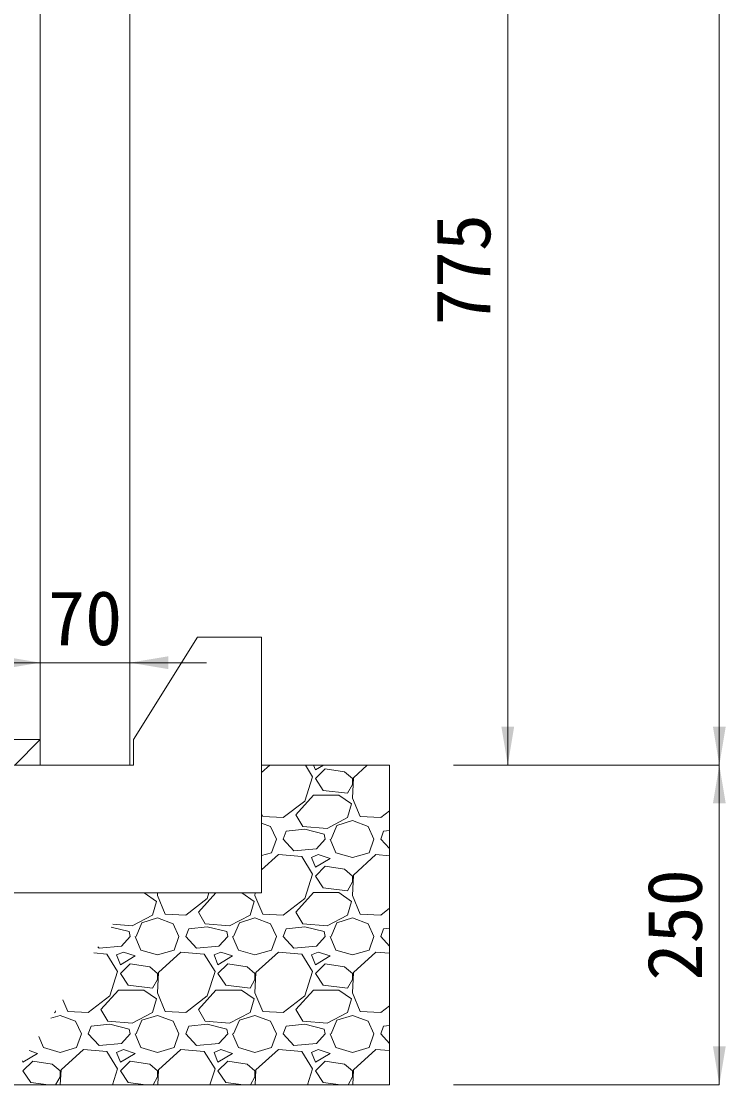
# Model space of a CAD drawing. Units: millimetres at full size. Extents: x 187207 to 255567, y 882048 to 905686.
# Drawn here: x 211155 to 211705, y 889940 to 890772 of the extents above; entities that cross this region are included whole.
import ezdxf
from ezdxf.enums import TextEntityAlignment as Align

# ---------------------------------------------------------------- set-up
doc = ezdxf.new("R2010")
doc.units = ezdxf.units.MM
doc.header["$LTSCALE"] = 20
for name, color, linetype, lineweight in [('パネックス', 2, 'Continuous', 13), ('基礎ブロック', 2, 'Continuous', 13), ('基礎材', 7, 'Continuous', 15), ('寸法線', 7, 'Continuous', 13), ('箱型U字側溝', 2, 'Continuous', 9), ('ﾊｯﾁﾝｸﾞ', 7, 'Continuous', 5)]:
    doc.layers.add(name, color=color, linetype=linetype, lineweight=lineweight)
doc.styles.add('ＭＳ ゴシック', font='')
doc.styles.get('ＭＳ ゴシック').set_extended_font_data('MS Gothic')

# ---------------------------------------------------------------- blocks, each defined once
blk = doc.blocks.new('filled_arrow')
at = {"color": 0, "linetype": 'Continuous', "lineweight": -2}
blk.add_solid([(7.5, 1.25), (0, 0), (7.5, -1.25)], dxfattribs=at)

msp = doc.modelspace()

# ---------------------------------------------------------------- linework, layer by layer
at = {"layer": 'パネックス'}
for p, q in [((211239.37, 891865.37), (211239.37, 890190.37)), ((211169.37, 890190.37), (211169.37, 890965.37)), ((211239.37, 890190.37), (211169.37, 890190.37))]:
    msp.add_line(p, q, dxfattribs=at)
at = {"layer": '基礎ブロック'}
for p, q in [((211242.37, 890210.37), (211292.37, 890290.37)), ((211342.37, 890290.37), (211292.37, 890290.37)), ((211342.37, 890190.37), (211342.37, 890290.37)), ((211242.37, 890190.37), (211242.37, 890210.37)), ((210747.37, 890190.37), (211242.37, 890190.37)), ((211342.37, 890090.37), (211342.37, 890190.37)), ((210647.37, 890090.37), (211342.37, 890090.37))]:
    msp.add_line(p, q, dxfattribs=at)
at = {"layer": '基礎材'}
for p, q in [((211342.37, 890190.37), (211442.37, 890190.37)), ((211442.37, 890190.37), (211442.37, 889940.37)), ((210547.37, 889940.37), (211442.37, 889940.37))]:
    msp.add_line(p, q, dxfattribs=at)
at = {"layer": '寸法線'}
for p, q in [((211700.22, 890190.37), (211700.22, 891865.37)), ((211534.84, 890965.37), (211534.84, 890190.37)), ((211109.37, 890270.48), (211299.37, 890270.48)), ((211169.37, 890215.37), (211169.37, 890270.48)), ((211239.37, 890215.37), (211239.37, 890270.48)), ((211492.37, 890190.37), (211700.22, 890190.37)), ((211492.37, 890190.37), (211534.84, 890190.37)), ((211492.37, 890190.37), (211700.22, 890190.37)), ((211700.22, 890190.37), (211700.22, 889940.37)), ((211492.37, 889940.37), (211700.22, 889940.37))]:
    msp.add_line(p, q, dxfattribs=at)
at = {"layer": '箱型U字側溝'}
msp.add_line((210749.37, 890210.37), (211169.37, 890210.37), dxfattribs=at)
at = {"layer": '箱型U字側溝', "lineweight": 13}
msp.add_lwpolyline([(210809.37, 890765.37), (210836.37, 890830.37), (210834.37, 890870.37), (210798.37, 890890.37), (210794.37, 890965.37), (210752.37, 890965.37), (210749.37, 890962.37), (210749.37, 890210.37), (210769.37, 890190.37), (211149.37, 890190.37), (211169.37, 890210.37), (211169.37, 890962.37), (211166.37, 890965.37), (211124.37, 890965.37), (211120.37, 890890.37), (211084.37, 890870.37), (211082.37, 890830.37), (211109.37, 890765.37), (211091.31, 890318.35)], dxfattribs=at)
at = {"layer": 'ﾊｯﾁﾝｸﾞ'}
for p, q in [((211348.76, 890190.37), (211342.37, 890184.54)), ((211382.17, 890181.29), (211376.62, 890190.37)), ((211382.96, 890190.37), (211384.46, 890186.62)), ((211384.46, 890186.62), (211390.7, 890190.37)), ((211392.08, 890187.39), (211384.46, 890179.77)), ((211407.32, 890185.1), (211392.08, 890187.39)), ((211424.96, 890190.37), (211414.18, 890180.53)), ((211376.08, 890162.24), (211382.17, 890181.29)), ((211384.46, 890179.77), (211390.55, 890170.62)), ((211413.41, 890179.77), (211407.32, 890185.1)), ((211414.18, 890180.53), (211413.41, 890164.53)), ((211413.41, 890175.19), (211413.41, 890179.77)), ((211390.55, 890170.62), (211409.6, 890168.34)), ((211409.6, 890168.34), (211413.41, 890175.19)), ((211359.31, 890149.29), (211376.08, 890162.24)), ((211369.22, 890151.57), (211382.93, 890166.81)), ((211382.93, 890166.81), (211402.75, 890166.81)), ((211402.75, 890166.81), (211412.65, 890159.95)), ((211413.41, 890164.53), (211419.51, 890150.05)), ((211412.65, 890159.95), (211409.6, 890149.29)), ((211435.51, 890149.29), (211442.37, 890154.59)), ((211342.37, 890152.27), (211343.31, 890150.05)), ((211342.37, 890145.07), (211349.41, 890142.43)), ((211343.31, 890150.05), (211359.31, 890149.29)), ((211374.55, 890142.43), (211369.22, 890151.57)), ((211409.6, 890149.29), (211393.6, 890140.9)), ((211401.22, 890143.19), (211413.41, 890147)), ((211413.41, 890147), (211425.61, 890142.43)), ((211419.51, 890150.05), (211435.51, 890149.29)), ((211349.41, 890142.43), (211353.98, 890132.52)), ((211359.31, 890132.52), (211361.6, 890138.62)), ((211376.08, 890140.14), (211361.6, 890138.62)), ((211393.6, 890140.9), (211374.55, 890142.43)), ((211391.32, 890136.33), (211376.08, 890140.14)), ((211392.08, 890132.52), (211391.32, 890136.33)), ((211396.65, 890132.52), (211401.22, 890143.19)), ((211425.61, 890142.43), (211430.18, 890132.52)), ((211435.51, 890132.52), (211437.8, 890138.62)), ((211442.37, 890139.1), (211437.8, 890138.62)), ((211350.17, 890121.85), (211353.98, 890132.52)), ((211367.69, 890123.38), (211359.31, 890132.52)), ((211392.08, 890132.52), (211385.22, 890124.9)), ((211395.89, 890132.52), (211400.46, 890121.85)), ((211426.37, 890121.85), (211430.18, 890132.52)), ((211442.37, 890125.04), (211435.51, 890132.52)), ((211342.37, 890119.56), (211350.17, 890121.85)), ((211355.5, 890120.33), (211342.37, 890108.34)), ((211373.79, 890118.81), (211355.5, 890120.33)), ((211385.22, 890124.9), (211367.69, 890123.38)), ((211386.74, 890120.33), (211381.41, 890118.04)), ((211395.89, 890117.28), (211386.74, 890120.33)), ((211400.46, 890121.85), (211413.41, 890118.04)), ((211413.41, 890118.04), (211426.37, 890121.85)), ((211431.7, 890120.33), (211414.18, 890104.33)), ((211442.37, 890119.44), (211431.7, 890120.33)), ((211382.17, 890105.09), (211373.79, 890118.81)), ((211381.41, 890118.04), (211384.46, 890110.42)), ((211384.46, 890110.42), (211395.89, 890117.28)), ((211392.08, 890111.19), (211384.46, 890103.57)), ((211407.32, 890108.9), (211392.08, 890111.19)), ((211376.08, 890086.04), (211382.17, 890105.09)), ((211384.46, 890103.57), (211390.55, 890094.42)), ((211413.41, 890103.57), (211407.32, 890108.9)), ((211414.18, 890104.33), (211413.41, 890088.33)), ((211413.41, 890098.99), (211413.41, 890103.57)), ((211390.55, 890094.42), (211409.6, 890092.14)), ((211409.6, 890092.14), (211413.41, 890098.99)), ((211250.7, 890090.37), (211260.25, 890083.75)), ((211261.11, 890090.37), (211261.01, 890088.33)), ((211261.01, 890088.33), (211267.11, 890073.85)), ((211283.11, 890073.09), (211299.88, 890086.04)), ((211293.02, 890075.37), (211306.52, 890090.37)), ((211299.88, 890086.04), (211301.26, 890090.37)), ((211326.9, 890090.37), (211336.45, 890083.75)), ((211337.31, 890090.37), (211337.21, 890088.33)), ((211337.21, 890088.33), (211343.31, 890073.85)), ((211359.31, 890073.09), (211376.08, 890086.04)), ((211369.22, 890075.37), (211382.93, 890090.61)), ((211382.93, 890090.61), (211402.75, 890090.61)), ((211402.75, 890090.61), (211412.65, 890083.75)), ((211413.41, 890088.33), (211419.51, 890073.85)), ((211260.25, 890083.75), (211257.2, 890073.09)), ((211336.45, 890083.75), (211333.4, 890073.09)), ((211412.65, 890083.75), (211409.6, 890073.09)), ((211435.51, 890073.09), (211442.37, 890078.39)), ((211257.2, 890073.09), (211241.2, 890064.7)), ((211248.82, 890066.99), (211261.01, 890070.8)), ((211261.01, 890070.8), (211273.21, 890066.23)), ((211267.11, 890073.85), (211283.11, 890073.09)), ((211298.35, 890066.23), (211293.02, 890075.37)), ((211333.4, 890073.09), (211317.4, 890064.7)), ((211325.02, 890066.99), (211337.21, 890070.8)), ((211337.21, 890070.8), (211349.41, 890066.23)), ((211343.31, 890073.85), (211359.31, 890073.09)), ((211374.55, 890066.23), (211369.22, 890075.37)), ((211409.6, 890073.09), (211393.6, 890064.7)), ((211401.22, 890066.99), (211413.41, 890070.8)), ((211413.41, 890070.8), (211425.61, 890066.23)), ((211419.51, 890073.85), (211435.51, 890073.09)), ((211238.92, 890060.13), (211224.72, 890063.68)), ((211241.2, 890064.7), (211226.19, 890065.91)), ((211244.25, 890056.32), (211248.82, 890066.99)), ((211273.21, 890066.23), (211277.78, 890056.32)), ((211283.11, 890056.32), (211285.4, 890062.42)), ((211299.88, 890063.94), (211285.4, 890062.42)), ((211317.4, 890064.7), (211298.35, 890066.23)), ((211315.12, 890060.13), (211299.88, 890063.94)), ((211320.45, 890056.32), (211325.02, 890066.99)), ((211349.41, 890066.23), (211353.98, 890056.32)), ((211359.31, 890056.32), (211361.6, 890062.42)), ((211376.08, 890063.94), (211361.6, 890062.42)), ((211393.6, 890064.7), (211374.55, 890066.23)), ((211391.32, 890060.13), (211376.08, 890063.94)), ((211396.65, 890056.32), (211401.22, 890066.99)), ((211425.61, 890066.23), (211430.18, 890056.32)), ((211435.51, 890056.32), (211437.8, 890062.42)), ((211442.37, 890062.9), (211437.8, 890062.42)), ((211239.68, 890056.32), (211232.82, 890048.7)), ((211239.68, 890056.32), (211238.92, 890060.13)), ((211243.49, 890056.32), (211248.06, 890045.65)), ((211273.97, 890045.65), (211277.78, 890056.32)), ((211291.49, 890047.18), (211283.11, 890056.32)), ((211315.88, 890056.32), (211309.02, 890048.7)), ((211315.88, 890056.32), (211315.12, 890060.13)), ((211319.69, 890056.32), (211324.26, 890045.65)), ((211350.17, 890045.65), (211353.98, 890056.32)), ((211367.69, 890047.18), (211359.31, 890056.32)), ((211392.08, 890056.32), (211385.22, 890048.7)), ((211392.08, 890056.32), (211391.32, 890060.13)), ((211395.89, 890056.32), (211400.46, 890045.65)), ((211426.37, 890045.65), (211430.18, 890056.32)), ((211442.37, 890048.84), (211435.51, 890056.32)), ((211215.29, 890047.18), (211214.42, 890048.13)), ((211232.82, 890048.7), (211215.29, 890047.18)), ((211248.06, 890045.65), (211261.01, 890041.84)), ((211261.01, 890041.84), (211273.97, 890045.65)), ((211309.02, 890048.7), (211291.49, 890047.18)), ((211324.26, 890045.65), (211337.21, 890041.84)), ((211337.21, 890041.84), (211350.17, 890045.65)), ((211385.22, 890048.7), (211367.69, 890047.18)), ((211400.46, 890045.65), (211413.41, 890041.84)), ((211413.41, 890041.84), (211426.37, 890045.65)), ((211221.39, 890042.61), (211211.33, 890043.44)), ((211229.77, 890028.89), (211221.39, 890042.61)), ((211234.34, 890044.13), (211229.01, 890041.84)), ((211229.01, 890041.84), (211232.06, 890034.22)), ((211232.06, 890034.22), (211243.49, 890041.08)), ((211243.49, 890041.08), (211234.34, 890044.13)), ((211279.3, 890044.13), (211261.78, 890028.13)), ((211297.59, 890042.61), (211279.3, 890044.13)), ((211305.97, 890028.89), (211297.59, 890042.61)), ((211310.54, 890044.13), (211305.21, 890041.84)), ((211305.21, 890041.84), (211308.26, 890034.22)), ((211308.26, 890034.22), (211319.69, 890041.08)), ((211319.69, 890041.08), (211310.54, 890044.13)), ((211355.5, 890044.13), (211337.98, 890028.13)), ((211373.79, 890042.61), (211355.5, 890044.13)), ((211382.17, 890028.89), (211373.79, 890042.61)), ((211386.74, 890044.13), (211381.41, 890041.84)), ((211381.41, 890041.84), (211384.46, 890034.22)), ((211384.46, 890034.22), (211395.89, 890041.08)), ((211395.89, 890041.08), (211386.74, 890044.13)), ((211431.7, 890044.13), (211414.18, 890028.13)), ((211442.37, 890043.24), (211431.7, 890044.13)), ((211223.68, 890009.84), (211229.77, 890028.89)), ((211239.68, 890034.99), (211232.06, 890027.37)), ((211254.92, 890032.7), (211239.68, 890034.99)), ((211261.01, 890027.37), (211254.92, 890032.7)), ((211261.78, 890028.13), (211261.01, 890012.13)), ((211299.88, 890009.84), (211305.97, 890028.89)), ((211315.88, 890034.99), (211308.26, 890027.37)), ((211331.12, 890032.7), (211315.88, 890034.99)), ((211337.21, 890027.37), (211331.12, 890032.7)), ((211337.98, 890028.13), (211337.21, 890012.13)), ((211376.08, 890009.84), (211382.17, 890028.89)), ((211392.08, 890034.99), (211384.46, 890027.37)), ((211407.32, 890032.7), (211392.08, 890034.99)), ((211413.41, 890027.37), (211407.32, 890032.7)), ((211414.18, 890028.13), (211413.41, 890012.13)), ((211232.06, 890027.37), (211238.15, 890018.22)), ((211257.2, 890015.94), (211261.01, 890022.79)), ((211261.01, 890022.79), (211261.01, 890027.37)), ((211308.26, 890027.37), (211314.35, 890018.22)), ((211333.4, 890015.94), (211337.21, 890022.79)), ((211337.21, 890022.79), (211337.21, 890027.37)), ((211384.46, 890027.37), (211390.55, 890018.22)), ((211409.6, 890015.94), (211413.41, 890022.79)), ((211413.41, 890022.79), (211413.41, 890027.37)), ((211216.82, 889999.17), (211230.53, 890014.41)), ((211230.53, 890014.41), (211250.35, 890014.41)), ((211238.15, 890018.22), (211257.2, 890015.94)), ((211250.35, 890014.41), (211260.25, 890007.55)), ((211261.01, 890012.13), (211267.11, 889997.65)), ((211293.02, 889999.17), (211306.73, 890014.41)), ((211306.73, 890014.41), (211326.55, 890014.41)), ((211314.35, 890018.22), (211333.4, 890015.94)), ((211326.55, 890014.41), (211336.45, 890007.55)), ((211337.21, 890012.13), (211343.31, 889997.65)), ((211369.22, 889999.17), (211382.93, 890014.41)), ((211382.93, 890014.41), (211402.75, 890014.41)), ((211390.55, 890018.22), (211409.6, 890015.94)), ((211402.75, 890014.41), (211412.65, 890007.55)), ((211413.41, 890012.13), (211419.51, 889997.65)), ((211187.07, 890006.78), (211190.91, 889997.65)), ((211206.91, 889996.89), (211223.68, 890009.84)), ((211260.25, 890007.55), (211257.2, 889996.89)), ((211283.11, 889996.89), (211299.88, 890009.84)), ((211336.45, 890007.55), (211333.4, 889996.89)), ((211359.31, 889996.89), (211376.08, 890009.84)), ((211412.65, 890007.55), (211409.6, 889996.89)), ((211177.5, 889992.31), (211184.81, 889994.6)), ((211181, 889996.89), (211180.27, 889996.5)), ((211181.37, 889998.16), (211181, 889996.89)), ((211184.81, 889994.6), (211197.01, 889990.03)), ((211190.91, 889997.65), (211206.91, 889996.89)), ((211222.15, 889990.03), (211216.82, 889999.17)), ((211257.2, 889996.89), (211241.2, 889988.5)), ((211248.82, 889990.79), (211261.01, 889994.6)), ((211261.01, 889994.6), (211273.21, 889990.03)), ((211267.11, 889997.65), (211283.11, 889996.89)), ((211298.35, 889990.03), (211293.02, 889999.17)), ((211333.4, 889996.89), (211317.4, 889988.5)), ((211325.02, 889990.79), (211337.21, 889994.6)), ((211337.21, 889994.6), (211349.41, 889990.03)), ((211343.31, 889997.65), (211359.31, 889996.89)), ((211374.55, 889990.03), (211369.22, 889999.17)), ((211409.6, 889996.89), (211393.6, 889988.5)), ((211401.22, 889990.79), (211413.41, 889994.6)), ((211413.41, 889994.6), (211425.61, 889990.03)), ((211419.51, 889997.65), (211435.51, 889996.89)), ((211435.51, 889996.89), (211442.37, 890002.19)), ((211197.01, 889990.03), (211201.58, 889980.12)), ((211223.68, 889987.74), (211209.2, 889986.22)), ((211241.2, 889988.5), (211222.15, 889990.03)), ((211238.92, 889983.93), (211223.68, 889987.74)), ((211244.25, 889980.12), (211248.82, 889990.79)), ((211273.21, 889990.03), (211277.78, 889980.12)), ((211299.88, 889987.74), (211285.4, 889986.22)), ((211317.4, 889988.5), (211298.35, 889990.03)), ((211315.12, 889983.93), (211299.88, 889987.74)), ((211320.45, 889980.12), (211325.02, 889990.79)), ((211349.41, 889990.03), (211353.98, 889980.12)), ((211376.08, 889987.74), (211361.6, 889986.22)), ((211393.6, 889988.5), (211374.55, 889990.03)), ((211391.32, 889983.93), (211376.08, 889987.74)), ((211396.65, 889980.12), (211401.22, 889990.79)), ((211425.61, 889990.03), (211430.18, 889980.12)), ((211442.37, 889986.7), (211437.8, 889986.22)), ((211168.13, 889978.16), (211171.86, 889969.45)), ((211197.77, 889969.45), (211201.58, 889980.12)), ((211206.91, 889980.12), (211209.2, 889986.22)), ((211215.29, 889970.98), (211206.91, 889980.12)), ((211239.68, 889980.12), (211232.82, 889972.5)), ((211239.68, 889980.12), (211238.92, 889983.93)), ((211243.49, 889980.12), (211248.06, 889969.45)), ((211273.97, 889969.45), (211277.78, 889980.12)), ((211283.11, 889980.12), (211285.4, 889986.22)), ((211291.49, 889970.98), (211283.11, 889980.12)), ((211315.88, 889980.12), (211309.02, 889972.5)), ((211315.88, 889980.12), (211315.12, 889983.93)), ((211319.69, 889980.12), (211324.26, 889969.45)), ((211350.17, 889969.45), (211353.98, 889980.12)), ((211359.31, 889980.12), (211361.6, 889986.22)), ((211367.69, 889970.98), (211359.31, 889980.12)), ((211392.08, 889980.12), (211385.22, 889972.5)), ((211392.08, 889980.12), (211391.32, 889983.93)), ((211395.89, 889980.12), (211400.46, 889969.45)), ((211426.37, 889969.45), (211430.18, 889980.12)), ((211435.51, 889980.12), (211437.8, 889986.22)), ((211442.37, 889972.64), (211435.51, 889980.12)), ((211232.82, 889972.5), (211215.29, 889970.98)), ((211309.02, 889972.5), (211291.49, 889970.98)), ((211385.22, 889972.5), (211367.69, 889970.98)), ((211155.86, 889958.02), (211167.29, 889964.88)), ((211167.29, 889964.88), (211160.78, 889967.05)), ((211171.86, 889969.45), (211184.81, 889965.64)), ((211184.81, 889965.64), (211197.77, 889969.45)), ((211203.1, 889967.93), (211185.58, 889951.93)), ((211221.39, 889966.41), (211203.1, 889967.93)), ((211229.77, 889952.69), (211221.39, 889966.41)), ((211234.34, 889967.93), (211229.01, 889965.64)), ((211229.01, 889965.64), (211232.06, 889958.02)), ((211232.06, 889958.02), (211243.49, 889964.88)), ((211243.49, 889964.88), (211234.34, 889967.93)), ((211248.06, 889969.45), (211261.01, 889965.64)), ((211261.01, 889965.64), (211273.97, 889969.45)), ((211279.3, 889967.93), (211261.78, 889951.93)), ((211297.59, 889966.41), (211279.3, 889967.93)), ((211305.97, 889952.69), (211297.59, 889966.41)), ((211310.54, 889967.93), (211305.21, 889965.64)), ((211305.21, 889965.64), (211308.26, 889958.02)), ((211308.26, 889958.02), (211319.69, 889964.88)), ((211319.69, 889964.88), (211310.54, 889967.93)), ((211324.26, 889969.45), (211337.21, 889965.64)), ((211337.21, 889965.64), (211350.17, 889969.45)), ((211355.5, 889967.93), (211337.98, 889951.93)), ((211373.79, 889966.41), (211355.5, 889967.93)), ((211382.17, 889952.69), (211373.79, 889966.41)), ((211386.74, 889967.93), (211381.41, 889965.64)), ((211381.41, 889965.64), (211384.46, 889958.02)), ((211384.46, 889958.02), (211395.89, 889964.88)), ((211395.89, 889964.88), (211386.74, 889967.93)), ((211400.46, 889969.45), (211413.41, 889965.64)), ((211413.41, 889965.64), (211426.37, 889969.45)), ((211431.7, 889967.93), (211414.18, 889951.93)), ((211442.37, 889967.04), (211431.7, 889967.93)), ((211155.46, 889959.01), (211155.86, 889958.02)), ((211163.48, 889958.79), (211155.86, 889951.17)), ((211178.72, 889956.5), (211163.48, 889958.79)), ((211184.81, 889951.17), (211178.72, 889956.5)), ((211239.68, 889958.79), (211232.06, 889951.17)), ((211254.92, 889956.5), (211239.68, 889958.79)), ((211261.01, 889951.17), (211254.92, 889956.5)), ((211315.88, 889958.79), (211308.26, 889951.17)), ((211331.12, 889956.5), (211315.88, 889958.79)), ((211337.21, 889951.17), (211331.12, 889956.5)), ((211392.08, 889958.79), (211384.46, 889951.17)), ((211407.32, 889956.5), (211392.08, 889958.79)), ((211413.41, 889951.17), (211407.32, 889956.5)), ((211155.86, 889951.17), (211161.95, 889942.02)), ((211181.36, 889940.37), (211184.81, 889946.59)), ((211184.81, 889946.59), (211184.81, 889951.17)), ((211185.58, 889951.93), (211185.03, 889940.37)), ((211225.83, 889940.37), (211229.77, 889952.69)), ((211232.06, 889951.17), (211238.15, 889942.02)), ((211257.56, 889940.37), (211261.01, 889946.59)), ((211261.01, 889946.59), (211261.01, 889951.17)), ((211261.78, 889951.93), (211261.23, 889940.37)), ((211302.03, 889940.37), (211305.97, 889952.69)), ((211308.26, 889951.17), (211314.35, 889942.02)), ((211333.76, 889940.37), (211337.21, 889946.59)), ((211337.21, 889946.59), (211337.21, 889951.17)), ((211337.98, 889951.93), (211337.43, 889940.37)), ((211378.23, 889940.37), (211382.17, 889952.69)), ((211384.46, 889951.17), (211390.55, 889942.02)), ((211409.96, 889940.37), (211413.41, 889946.59)), ((211413.41, 889946.59), (211413.41, 889951.17)), ((211414.18, 889951.93), (211413.63, 889940.37)), ((211161.95, 889942.02), (211175.72, 889940.37)), ((211238.15, 889942.02), (211251.92, 889940.37)), ((211314.35, 889942.02), (211328.12, 889940.37)), ((211390.55, 889942.02), (211404.32, 889940.37))]:
    msp.add_line(p, q, dxfattribs=at)

# ---------------------------------------------------------------- block references
at = {"layer": '寸法線', "xscale": 4, "yscale": 4}
for p, rotation in [((211169.37, 890270.48), 180), ((211534.84, 890190.37), 90), ((211700.22, 890190.37), 90), ((211700.22, 890190.37), 270), ((211700.22, 889940.37), 90)]:
    msp.add_blockref('filled_arrow', p, dxfattribs=dict(at, rotation=rotation))
msp.add_blockref('filled_arrow', (211239.37, 890270.48), dxfattribs=at)

# ---------------------------------------------------------------- texts
at = {"layer": '寸法線', "style": 'ＭＳ ゴシック'}
for s, p in [('775', (211499.84, 890577.87)), ('250', (211665.22, 890065.37))]:
    msp.add_text(s, height=42.72, rotation=90, dxfattribs=at).set_placement(p, align=Align.MIDDLE_CENTER)
msp.add_text('70', height=42.72, dxfattribs=at).set_placement((211204.37, 890305.48), align=Align.MIDDLE_CENTER)

doc.saveas('drawing.dxf')
